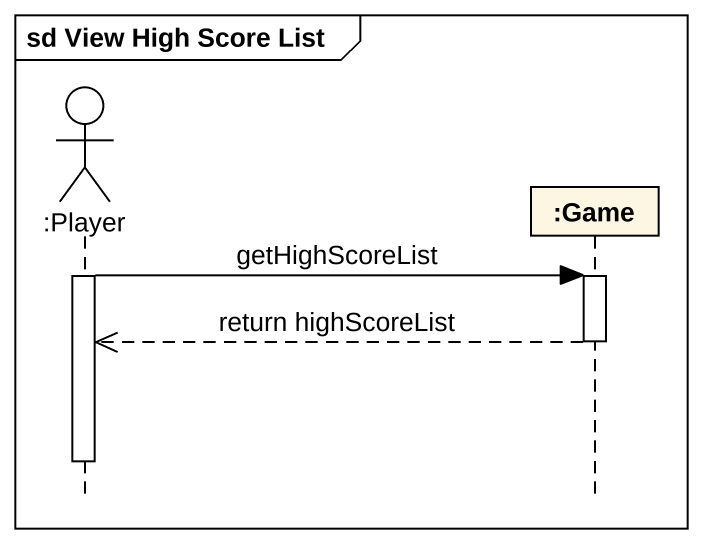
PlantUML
@startuml
mainframe sd View High Score List
hide footbox
actor ":Player" as Player
participant ":Game" as Game

activate Player
Player -> Game : getHighScoreList
activate Game
Game -->> Player : return highScoreList
deactivate Game
deactivate Player
@enduml
